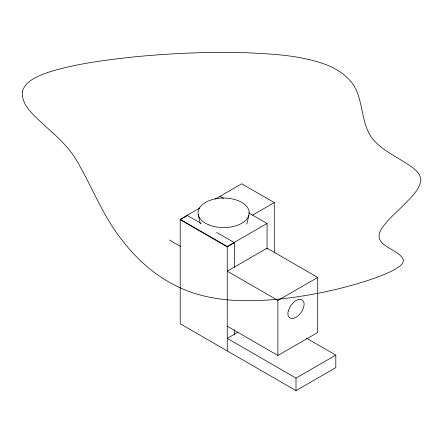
<?xml version="1.0" encoding="UTF-8"?>
<svg xmlns="http://www.w3.org/2000/svg" width="443" height="443" viewBox="0 0 443 443"><rect width="100%" height="100%" fill="white"/><g stroke="black" fill="none" stroke-linecap="round" stroke-linejoin="round"><path stroke-width="0.66" d="M246.873 224.02L248.85 215.309M306.512 338.192L335.805 355.109L335.805 367.64L296.002 390.626L180.201 323.772L180.201 219.307L199.81 207.988M215.254 199.073L241.723 183.79L274.289 202.595L274.289 253.053M252.576 215.132L274.289 202.595M180.201 219.307L227.248 246.469L267.051 223.488L267.051 249.082M234.485 267.522L234.485 242.72L227.248 246.901L180.201 219.739L187.439 215.564L201.139 223.471M317.714 277.44L267.051 248.191L227.248 271.171L277.905 300.42L317.714 277.44L317.714 332.488L277.905 355.469L227.248 326.225M237.941 332.222L227.248 338.391L296.002 378.089L335.805 355.109M220.01 196.327L223.582 198.392M248.589 212.828L267.051 223.488M216.621 232.409L234.485 242.72M169.348 239.984L180.439 246.386M198.242 214.672L200.23 223.433M296.002 378.089L296.002 390.626M277.905 300.42L277.905 355.469M234.485 329.526L234.485 335.041M227.248 246.469L227.248 350.928M22.322 91.629C21.353 106.658 35.673 116.503 45.158 126.028C56.255 135.779 67.358 145.858 75.393 158.389C92 186.021 102.975 217.037 123.686 242.188C139.252 262.084 159.203 278.83 182.516 288.853C212.784 301.932 246.635 302.192 278.924 299.119C311.374 295.658 343.541 288.897 374.401 278.232C382.94 275.009 391.684 271.886 399.237 266.642C401.269 264.936 403.584 262.876 403.451 259.975C398.977 248.218 372.485 246.851 380.626 230.277C386.517 220.52 395.555 213.266 403.468 205.236C410.268 197.943 419.183 190.844 420.85 180.445C420.385 171.159 410.799 166.43 404.01 161.85C393.821 155.631 383.079 149.917 374.689 141.256C358.038 123.636 366.029 94.442 347.301 77.807A69.922 40.368 0 0 0 327.532 65.232C301.694 55.253 273.586 54.068 246.225 52.717C208.996 51.648 171.712 53.26 134.65 56.837C105.069 60.11 75.216 63.631 46.775 72.774C37.339 76.523 25.412 80.803 22.322 91.629M288.227 311.102L288.044 311.983A9.187 5.305 -60 0 0 288.1 315.3C288.526 317.869 291.444 319.121 293.759 318.251A12.736 7.354 -60 0 0 297.751 316.075C300.858 313.489 303.217 309.878 303.953 305.875A9.187 5.305 -60 0 0 303.898 302.558C303.477 299.983 300.559 298.737 298.239 299.606A12.736 7.354 -60 0 0 294.246 301.783L290.602 305.82L288.227 311.102M208.963 224.933A25.589 14.774 0 0 0 249.121 214.102A25.589 14.774 0 0 0 212.801 199.439A25.589 14.774 0 0 0 208.963 224.933"/></g></svg>
